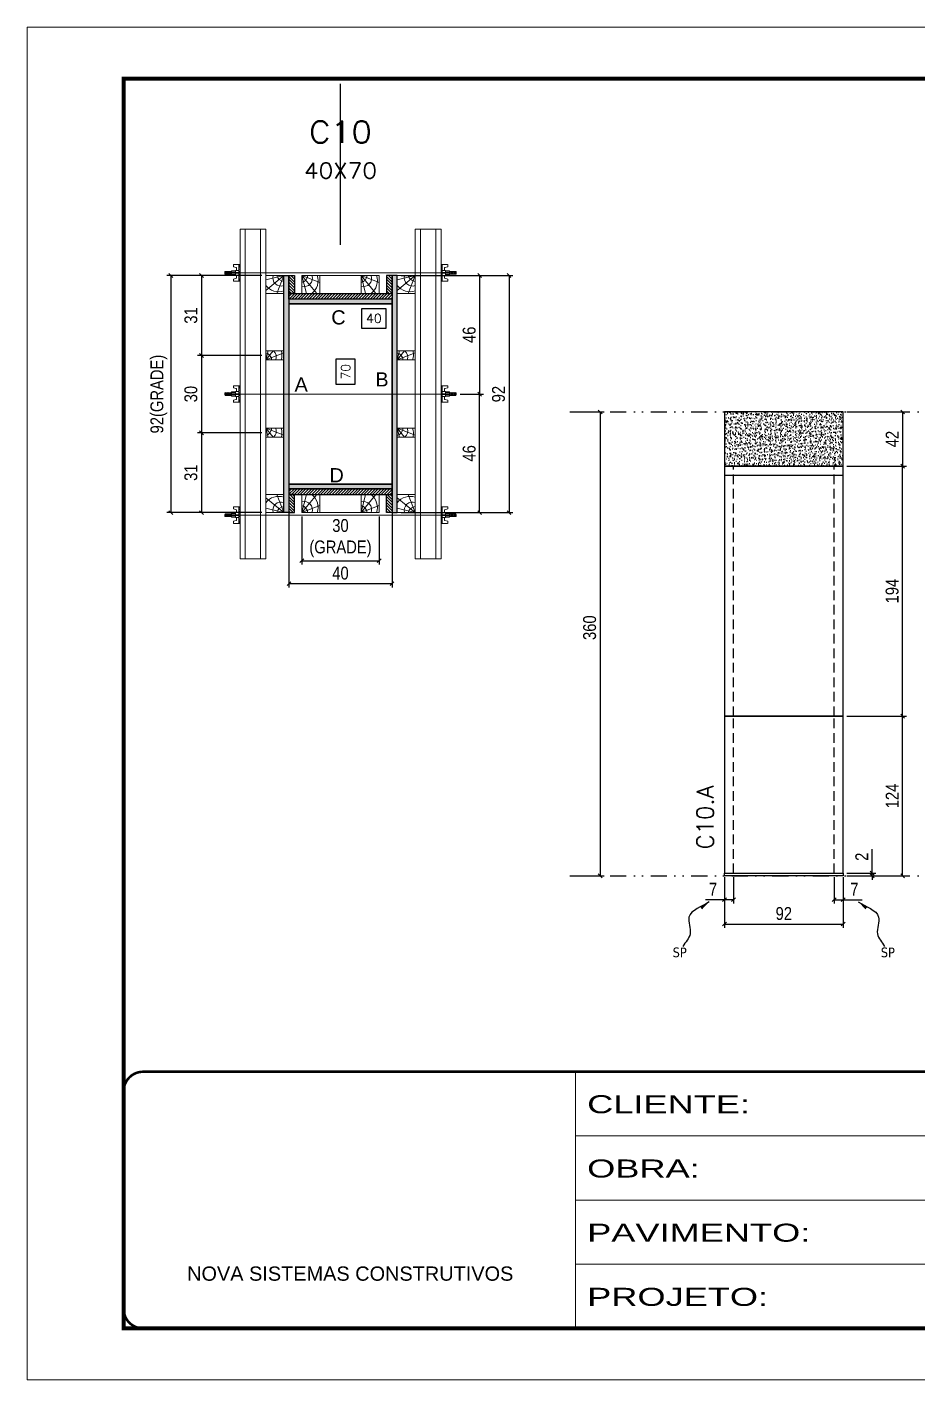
# Model space of a CAD drawing. Extents: x 2949 to 9203, y -16089 to 12527.
# Drawn here: x 2949 to 3640, y 1140 to 2190 of the extents above; entities that cross this region are included whole.
import ezdxf
from ezdxf.enums import TextEntityAlignment as Align

# ---------------------------------------------------------------- set-up
doc = ezdxf.new("R2010")
doc.units = 0
for name, pattern in [('CONTINUO', [0]), ('DASHED', [0.75, 0.5, -0.25]), ('DIVIDE2', [0.625, 0.25, -0.125, 0, -0.125, 0, -0.125]), ('HIDDEN', [0.375, 0.25, -0.125])]:
    doc.linetypes.add(name, pattern=pattern)
for name, color, linetype in [('CHAPA', 1, 'Continuous'), ('COTA', 241, 'Continuous'), ('cotas', 4, 'Continuous'), ('MEIO_PONT', 93, 'Continuous'), ('Nível', 160, 'Continuous'), ('Painéis', 200, 'Continuous'), ('SARR_2.2x7', 40, 'Continuous'), ('SARRAFO', 251, 'Continuous'), ('Sarrafo de Pressão', 42, 'HIDDEN'), ('texto', 7, 'Continuous'), ('Texto de Titulo', 7, 'Continuous'), ('Texto Qtd Sarr', 242, 'Continuous'), ('TEXTO_GERAL', 7, 'Continuous')]:
    doc.layers.add(name, color=color, linetype=linetype)
for name, color, linetype, lineweight in [('Folhas', 255, 'Continuous', 9), ('Hachura', 251, 'Continuous', 9), ('Madeira', 126, 'Continuous', 18), ('Perfil Metálico', 224, 'Continuous', 18), ('SARRAFO DE PRESSAO', 251, 'DASHED', 9), ('Texto Seção', 7, 'Continuous', 15)]:
    doc.layers.add(name, color=color, linetype=linetype, lineweight=lineweight)
doc.styles.add('ARIAL', font='arial.ttf')
doc.styles.add('COTA TECNICA', font='techl___.ttf', dxfattribs={"height": 10})
doc.styles.add('COTA TECNICA 2X', font='techl___.ttf', dxfattribs={"height": 10})
doc.styles.add('COTA TECNICA-50', font='techl___.ttf', dxfattribs={"height": 10})
doc.styles.add('REGUA-120', font='ROMANS.shx', dxfattribs={"height": 15})
doc.styles.add('ROMANS', font='romans.shx')
doc.styles.get("Standard").update_dxf_attribs({"font": 'arial.ttf'})
doc.styles.add('Tecnologia', font='')
doc.styles.get('Tecnologia').set_extended_font_data('Forgotten Futurist')
doc.dimstyles.new('COTA PAINEL-50', dxfattribs={"dimtxt": 10, "dimasz": 3, "dimexe": 3, "dimexo": 3, "dimgap": 3, "dimtad": 1, "dimdec": 1, "dimzin": 12, "dimdsep": 46, "dimtxsty": 'COTA TECNICA-50', "dimblk1": 'OBLIQUE', "dimblk2": 'OBLIQUE', "dimsah": 1, "dimcen": 0.9, "dimclrd": 4, "dimclre": 4, "dimclrt": 240, "dimadec": 1, "dimazin": 3, "dimtfac": 1, "dimtdec": 1, "dimtmove": 0, "dimatfit": 3, "dimfxl": 1, "dimtolj": 1, "dimtzin": 12, "dimarcsym": 0})
doc.dimstyles.new('PAINEL', dxfattribs={"dimtxt": 10, "dimasz": 3, "dimexe": 3, "dimexo": 3, "dimgap": 3, "dimtad": 1, "dimdec": 1, "dimzin": 12, "dimdsep": 46, "dimtxsty": 'COTA TECNICA', "dimblk1": 'OBLIQUE', "dimblk2": 'OBLIQUE', "dimsah": 1, "dimcen": 0.9, "dimclrd": 4, "dimclre": 4, "dimclrt": 240, "dimadec": 1, "dimazin": 3, "dimtfac": 1, "dimtdec": 1, "dimtmove": 0, "dimatfit": 3, "dimfxl": 1, "dimtolj": 1, "dimtzin": 12, "dimarcsym": 0})
doc.dimstyles.new('SECAO PILAR', dxfattribs={"dimtxt": 10, "dimasz": 3, "dimexe": 3, "dimexo": 3, "dimgap": 3, "dimtad": 1, "dimdec": 1, "dimlfac": 0.5, "dimzin": 12, "dimdsep": 46, "dimtxsty": 'COTA TECNICA 2X', "dimblk1": 'OBLIQUE', "dimblk2": 'OBLIQUE', "dimsah": 1, "dimcen": 0.9, "dimclrd": 256, "dimclre": 256, "dimclrt": 256, "dimadec": 1, "dimazin": 3, "dimtfac": 1, "dimtdec": 1, "dimtmove": 0, "dimatfit": 3, "dimfxl": 1, "dimtolj": 1, "dimtzin": 12, "dimarcsym": 0})
doc.dimstyles.new('SECÇÃO 2', dxfattribs={"dimtxt": 7, "dimasz": 6, "dimexe": 0.18, "dimexo": 2, "dimgap": -4, "dimtad": 3, "dimdec": 1, "dimlfac": 0.5, "dimzin": 12, "dimdsep": 46, "dimtxsty": 'ROMANS', "dimblk": 'ARCHTICK', "dimcen": 0.09, "dimse1": 1, "dimse2": 1, "dimsd1": 1, "dimsd2": 1, "dimclrd": 180, "dimclre": 5, "dimclrt": 1, "dimadec": 0, "dimazin": 3, "dimtfac": 1, "dimtdec": 1, "dimtofl": 0, "dimtmove": 0, "dimatfit": 3, "dimldrblk": 'ARCHTICK', "dimfxl": 1, "dimtolj": 1, "dimtzin": 0, "dimarcsym": 0})
doc.dimstyles.get("Standard").update_dxf_attribs({"dimtxt": 0.18, "dimasz": 0.18, "dimexe": 0.18, "dimexo": 0.0625, "dimgap": 0.09, "dimtad": 0, "dimtih": 1, "dimtoh": 1, "dimdec": 4, "dimzin": 0, "dimdsep": 46, "dimtxsty": 'Standard', "dimcen": 0.09, "dimadec": 0, "dimazin": 0, "dimtfac": 1, "dimtdec": 4, "dimtofl": 0, "dimtmove": 0, "dimatfit": 3, "dimfxl": 1, "dimtolj": 1, "dimtzin": 0, "dimarcsym": 0})

# ---------------------------------------------------------------- blocks, each defined once
blk = doc.blocks.new('9999999999')
at = {"color": 30, "linetype": 'CONTINUO'}
for p, q in [((98564.6, 34230.2), (98564.6, 34429.4)), ((98564.6, 34379.6), (99584, 34379.6)), ((98564.6, 34329.8), (99488, 34329.8)), ((98564.6, 34280), (99488, 34280))]:
    blk.add_line(p, q, dxfattribs=at)
at = {"color": 30, "linetype": 'CONTINUO', "const_width": 2}
blk.add_lwpolyline([(99584, 34230.2), (99584, 34414.4, 0.414214), (99569, 34429.4), (98229, 34429.4, 0.414214), (98214, 34414.4), (98214, 34245.2, 0.414214), (98229, 34230.2), (99584, 34230.2)], format="xyb", dxfattribs=at)
at = {"layer": 'Folhas'}
blk.add_lwpolyline([(98139, 34190.2), (99624, 34190.2), (99624, 35240.2), (98139, 35240.2)], close=True, dxfattribs=at)
at = {"layer": 'Folhas', "color": 30, "const_width": 3}
blk.add_lwpolyline([(98214, 34230.2), (99584, 34230.2), (99584, 35200.2), (98214, 35200.2)], close=True, dxfattribs=at)
at = {"color": 7, "linetype": 'Continuous', "ltscale": 5, "style": 'ARIAL'}
blk.add_text('NOVA SISTEMAS CONSTRUTIVOS', height=11.059, dxfattribs=at).set_placement((98263.2, 34267.2))
at = {"layer": 'Folhas', "color": 7, "style": 'Tecnologia', "width": 1.5}
for s, p in [('CLIENTE:', (98573.7, 34397.2)), ('OBRA:', (98573.7, 34347.3)), ('PAVIMENTO:', (98573.7, 34297.5)), ('PROJETO:', (98573.7, 34247.7))]:
    blk.add_text(s, height=14, dxfattribs=at).set_placement(p)
blk = doc.blocks.new('*D1352')
at = {"layer": 'COTA', "color": 180, "lineweight": -2, "transparency": 16777216}
for p, q in [((3203.8, 1931.8), (3188.8, 1931.8)), ((3188.8, 1931.8), (3188.8, 1912.4)), ((3203.8, 1912.4), (3203.8, 1931.8)), ((3188.8, 1912.4), (3203.8, 1912.4))]:
    blk.add_line(p, q, dxfattribs=at)
at = {"layer": 'Defpoints', "color": 0, "transparency": 16777216}
for p in [(3152.3, 1974.7), (3152.3, 1834.7), (3207.8, 1834.7)]:
    blk.add_point(p, dxfattribs=at)
at = {"layer": 'COTA', "color": 1, "transparency": 16777216, "insert": (3196.3, 1922.1), "char_height": 7, "attachment_point": 5, "rotation": 90, "style": 'ROMANS'}
blk.add_mtext('\\A1;70', dxfattribs=at)
blk = doc.blocks.new('_ArchTick')
at = {"color": 0, "linetype": 'ByBlock', "const_width": 0.15}
blk.add_lwpolyline([(-0.5, -0.5), (0.5, 0.5)], dxfattribs=at)
blk = doc.blocks.new('_Oblique')
at = {"color": 0, "linetype": 'ByBlock', "lineweight": -2}
blk.add_line((-0.5, -0.5), (0.5, 0.5), dxfattribs=at)
blk = doc.blocks.new('*D1353')
at = {"layer": 'COTA', "lineweight": -2, "transparency": 16777216}
for p, q in [((3239.3, 1996.7), (3326.1, 1996.7)), ((3323.1, 1996.7), (3323.1, 1812.7)), ((3239.3, 1812.7), (3326.1, 1812.7))]:
    blk.add_line(p, q, dxfattribs=at)
at = {"layer": 'Defpoints', "color": 0, "transparency": 16777216}
for p in [(3236.3, 1996.7), (3236.3, 1812.7), (3323.1, 1812.7)]:
    blk.add_point(p, dxfattribs=at)
at = {"layer": 'COTA', "lineweight": -2, "transparency": 16777216, "xscale": 3, "yscale": 3, "zscale": 3}
for p, rotation in [((3323.1, 1996.7), 90), ((3323.1, 1812.7), 270)]:
    blk.add_blockref('_Oblique', p, dxfattribs=dict(at, rotation=rotation))
at = {"layer": 'COTA', "transparency": 16777216, "insert": (3315, 1904.7), "char_height": 10, "attachment_point": 5, "rotation": 90, "style": 'COTA TECNICA 2X'}
blk.add_mtext('\\A1;92', dxfattribs=at)
blk = doc.blocks.new('*D1354')
at = {"layer": 'COTA', "lineweight": -2, "transparency": 16777216}
for p, q in [((3273.3, 1996.7), (3303.3, 1996.7)), ((3300.3, 1996.7), (3300.3, 1904.7)), ((3285.1, 1904.7), (3303.3, 1904.7))]:
    blk.add_line(p, q, dxfattribs=at)
at = {"layer": 'Defpoints', "color": 0, "transparency": 16777216}
for p in [(3270.3, 1996.7), (3282.1, 1904.7), (3300.3, 1904.7)]:
    blk.add_point(p, dxfattribs=at)
at = {"layer": 'COTA', "lineweight": -2, "transparency": 16777216, "xscale": 3, "yscale": 3, "zscale": 3}
for p, rotation in [((3300.3, 1996.7), 90), ((3300.3, 1904.7), 270)]:
    blk.add_blockref('_Oblique', p, dxfattribs=dict(at, rotation=rotation))
at = {"layer": 'COTA', "transparency": 16777216, "insert": (3292.2, 1950.7), "char_height": 10, "attachment_point": 5, "rotation": 90, "style": 'COTA TECNICA 2X'}
blk.add_mtext('\\A1;46', dxfattribs=at)
blk = doc.blocks.new('*D1355')
at = {"layer": 'COTA', "lineweight": -2, "transparency": 16777216}
for p, q in [((3285.1, 1904.7), (3303.3, 1904.7)), ((3300.3, 1812.7), (3300.3, 1904.7)), ((3273.3, 1812.7), (3303.3, 1812.7))]:
    blk.add_line(p, q, dxfattribs=at)
at = {"layer": 'Defpoints', "color": 0, "transparency": 16777216}
for p in [(3282.1, 1904.7), (3300.3, 1904.7), (3270.3, 1812.7)]:
    blk.add_point(p, dxfattribs=at)
at = {"layer": 'COTA', "lineweight": -2, "transparency": 16777216, "xscale": 3, "yscale": 3, "zscale": 3}
for p, rotation in [((3300.3, 1904.7), 90), ((3300.3, 1812.7), 270)]:
    blk.add_blockref('_Oblique', p, dxfattribs=dict(at, rotation=rotation))
at = {"layer": 'COTA', "transparency": 16777216, "insert": (3292.2, 1858.7), "char_height": 10, "attachment_point": 5, "rotation": 90, "style": 'COTA TECNICA 2X'}
blk.add_mtext('\\A1;46', dxfattribs=at)
blk = doc.blocks.new('*D1356')
at = {"layer": 'COTA', "color": 180, "lineweight": -2, "transparency": 16777216}
for p, q in [((3227.8, 1970.9), (3208.5, 1970.9)), ((3208.5, 1970.9), (3208.5, 1955.9)), ((3227.8, 1955.9), (3227.8, 1970.9)), ((3208.5, 1955.9), (3227.8, 1955.9))]:
    blk.add_line(p, q, dxfattribs=at)
at = {"layer": 'Defpoints', "color": 0, "transparency": 16777216}
for p in [(3152.3, 1974.7), (3232.3, 1974.7), (3232.3, 1951.9)]:
    blk.add_point(p, dxfattribs=at)
at = {"layer": 'COTA', "color": 1, "transparency": 16777216, "insert": (3218.2, 1963.4), "char_height": 7, "attachment_point": 5, "style": 'ROMANS'}
blk.add_mtext('\\A1;40', dxfattribs=at)
blk = doc.blocks.new('titulo1')
at = {"layer": 'Defpoints', "color": 252, "linetype": 'HIDDEN', "ltscale": 2}
blk.add_line((0, 0), (0, 125), dxfattribs=at)
at = {"layer": 'Defpoints', "style": 'ROMANS', "oblique": 15}
blk.add_attdef('FOLHA', text='', height=10, dxfattribs=at).set_placement((0, 15.6), align=Align.MIDDLE_CENTER)
at = {"layer": 'Texto Qtd Sarr', "color": 3, "style": 'ROMANS', "oblique": 15}
for tag, height, p in [('TITULO', 17, (0, 71.4)), ('SEÇÃO', 12, (0, 41.5))]:
    blk.add_attdef(tag, text='', height=height, dxfattribs=at).set_placement(p, align=Align.MIDDLE_CENTER)
blk = doc.blocks.new('PONTALETE')
at = {"layer": 'Madeira'}
for q in [(2.71, 7), (7, 5.76), (7, 1.74)]:
    blk.add_line((0, 0), q, dxfattribs=at)
blk.add_lwpolyline([(0, 0), (7, 0), (7, 7), (0, 7)], close=True, dxfattribs=at)
for centre, radius, start, end in [((2.04, 0.06), 6.23, 37.2818, 109.0913), ((1.09, 0.9), 3.19, 343.603, 109.9847), ((-0.21, -0.78), 3.09, 14.6322, 86.0383)]:
    blk.add_arc(centre, radius, start, end, dxfattribs=at)
blk = doc.blocks.new('*D1357')
at = {"layer": 'COTA', "lineweight": -2, "transparency": 16777216}
for p, q in [((3131.3, 1996.7), (3057.6, 1996.7)), ((3060.6, 1996.7), (3060.6, 1812.7)), ((3131.3, 1812.7), (3057.6, 1812.7))]:
    blk.add_line(p, q, dxfattribs=at)
at = {"layer": 'Defpoints', "color": 0, "transparency": 16777216}
for p in [(3134.3, 1996.7), (3060.6, 1812.7), (3134.3, 1812.7)]:
    blk.add_point(p, dxfattribs=at)
at = {"layer": 'COTA', "lineweight": -2, "transparency": 16777216, "xscale": 3, "yscale": 3, "zscale": 3}
for p, rotation in [((3060.6, 1996.7), 90), ((3060.6, 1812.7), 270)]:
    blk.add_blockref('_Oblique', p, dxfattribs=dict(at, rotation=rotation))
at = {"layer": 'COTA', "transparency": 16777216, "insert": (3051.3, 1904.7), "char_height": 10, "attachment_point": 5, "rotation": 90, "style": 'COTA TECNICA 2X'}
blk.add_mtext('\\A1;92(GRADE)', dxfattribs=at)
blk = doc.blocks.new('MEIO PONTALETE')
at = {"layer": 'Madeira'}
for q in [(2.71, 7), (3.5, 2.88), (3.5, 0.87)]:
    blk.add_line((0, 0), q, dxfattribs=at)
blk.add_lwpolyline([(0, 0), (3.5, 0), (3.5, 7), (0, 7)], close=True, dxfattribs=at)
for centre, radius, start, end in [((2.04, 0.06), 6.23, 76.4499, 109.0913), ((1.09, 0.9), 3.19, 40.9063, 109.9847), ((-0.21, -0.78), 3.09, 14.6322, 86.0383)]:
    blk.add_arc(centre, radius, start, end, dxfattribs=at)
blk = doc.blocks.new('*D1358')
at = {"layer": 'COTA', "lineweight": -2, "transparency": 16777216}
for p, q in [((3131.3, 1874.7), (3081.4, 1874.7)), ((3084.4, 1874.7), (3084.4, 1812.7)), ((3131.3, 1812.7), (3081.4, 1812.7))]:
    blk.add_line(p, q, dxfattribs=at)
at = {"layer": 'Defpoints', "color": 0, "transparency": 16777216}
for p in [(3134.3, 1874.7), (3084.4, 1812.7), (3134.3, 1812.7)]:
    blk.add_point(p, dxfattribs=at)
at = {"layer": 'COTA', "lineweight": -2, "transparency": 16777216, "xscale": 3, "yscale": 3, "zscale": 3}
for p, rotation in [((3084.4, 1874.7), 90), ((3084.4, 1812.7), 270)]:
    blk.add_blockref('_Oblique', p, dxfattribs=dict(at, rotation=rotation))
at = {"layer": 'COTA', "transparency": 16777216, "insert": (3076.2, 1843.7), "char_height": 10, "attachment_point": 5, "rotation": 90, "style": 'COTA TECNICA 2X'}
blk.add_mtext('\\A1;31', dxfattribs=at)
blk = doc.blocks.new('C')
at = {"layer": 'Hachura', "color": 0}
for p, q in [((0, 3.22), (0, -3.22)), ((0.45, 3.22), (0, 3.22)), ((0.46, 3.16), (0, 3.16)), ((0.46, 3.05), (0, 3.05)), ((0.46, 2.88), (0, 2.88)), ((0, 2.75), (0, -1.16)), ((0.46, 2.65), (0, 2.65)), ((0.46, 2.23), (0, 2.23)), ((0.46, 1.51), (0, 1.51)), ((0.39, 0.49), (0.17, 0.49)), ((0.45, -3.23), (0.45, 3.22)), ((0.45, 3.22), (2.58, 3.22)), ((1.74, 0.97), (0.45, 0.97)), ((1.45, 0.1), (0.45, 0.1)), ((1.35, 1.94), (1.35, 0.96)), ((2.58, 2.39), (1.47, 2.09)), ((1.74, -0.97), (1.74, 0.97)), ((1.74, 0.97), (1.74, 0.84)), ((1.74, 0.97), (1.74, 0.84)), ((1.74, 0.84), (3.35, 0.84)), ((3.35, 0.45), (1.74, 0.45)), ((2.58, 3.22), (2.58, 2.39)), ((3.32, 0.84), (3.32, -0.84)), ((3.35, 0.84), (3.35, -0.84)), ((3.68, 0.45), (3.35, 0.45)), ((3.84, -0.52), (3.35, 0.45)), ((3.35, 0.06), (3.67, -0.57)), ((3.68, 0.45), (4.16, -0.52)), ((3.72, 0.5), (4.25, -0.57)), ((4.37, -0.55), (3.83, 0.53)), ((4.15, 0.45), (3.93, 0.45)), ((4.42, -0.52), (3.93, 0.45)), ((4.15, 0.45), (4.26, 0.45)), ((4.26, 0.45), (4.74, -0.52)), ((4.3, 0.5), (4.83, -0.57)), ((4.95, -0.55), (4.41, 0.53)), ((4.51, 0.45), (4.84, 0.45)), ((5, -0.52), (4.51, 0.45)), ((4.84, 0.45), (5.32, -0.52)), ((4.88, 0.5), (5.41, -0.57)), ((5.53, -0.55), (4.99, 0.53)), ((5.58, -0.52), (5.09, 0.45)), ((5.42, 0.45), (5.09, 0.45)), ((5.58, -0.52), (5.09, 0.45)), ((5.42, 0.45), (5.74, -0.19)), ((5.46, 0.5), (5.74, -0.07)), ((5.74, 0.19), (5.57, 0.53)), ((5.74, 0.32), (5.68, 0.45)), ((5.68, 0.45), (5.74, 0.45)), ((5.74, 0.45), (5.9, 0.29)), ((5.74, 0.45), (5.74, -0.52)), ((5.9, -0.36), (5.9, 0.29)), ((0.45, 0), (0, 0)), ((0.46, -1.52), (0, -1.52)), ((0.46, -2.23), (0, -2.23)), ((0.46, -2.65), (0, -2.65)), ((0.46, -2.88), (0, -2.88)), ((0.46, -3.05), (0, -3.05)), ((0.46, -3.16), (0, -3.16)), ((0, -3.22), (2.57, -3.22)), ((0.08, -0.48), (0.29, -0.48)), ((0.29, -0.48), (0.4, -0.48)), ((0.45, 0), (0.45, -0.97)), ((0.45, -0.16), (1.45, -0.16)), ((0.45, -0.65), (0.45, -0.32)), ((0.45, -3.23), (0.45, -0.65)), ((0.45, -0.97), (1.74, -0.97)), ((1.35, -1.94), (1.35, -0.97)), ((2.58, -2.39), (1.47, -2.1)), ((3.35, -0.32), (1.74, -0.32)), ((3.35, -0.84), (1.74, -0.84)), ((2.58, -3.23), (2.58, -2.39)), ((3.35, -0.07), (3.58, -0.52)), ((3.35, -0.52), (3.58, -0.52)), ((3.84, -0.52), (4.16, -0.52)), ((4.42, -0.52), (4.74, -0.52)), ((4.63, -0.52), (4.74, -0.52)), ((5, -0.52), (5.32, -0.52)), ((5.58, -0.52), (5.74, -0.52)), ((5.74, -0.52), (5.9, -0.36)), ((5.74, -0.52), (5.74, -0.52))]:
    blk.add_line(p, q, dxfattribs=at)
for centre, radius, start, end in [((1.52, 1.94), 0.161, 104.7436, 180), ((1.44, -0.03), 0.129, 272.695, 87.305), ((3.81, 0.39), 0.143, 25.5688, 154.4312), ((4.39, 0.39), 0.143, 25.5688, 154.4312), ((4.97, 0.39), 0.143, 25.5688, 154.4312), ((5.55, 0.39), 0.143, 25.5688, 154.4312), ((0.17, -0.37), 0.174, 221.744, 317.8592), ((1.52, -1.94), 0.161, 180, 255.2564), ((3.71, -0.4), 0.174, 222.1408, 318.256), ((4.29, -0.4), 0.174, 222.1408, 318.256), ((4.87, -0.4), 0.174, 222.1408, 318.256), ((5.45, -0.4), 0.174, 222.1408, 318.256), ((5.61, -0.4), 0.174, 317.8592, 318.256)]:
    blk.add_arc(centre, radius, start, end, dxfattribs=at)
blk = doc.blocks.new('*D1359')
at = {"layer": 'COTA', "lineweight": -2, "transparency": 16777216}
for p, q in [((3131.3, 1996.7), (3081.4, 1996.7)), ((3084.4, 1996.7), (3084.4, 1934.7)), ((3131.3, 1934.7), (3081.4, 1934.7))]:
    blk.add_line(p, q, dxfattribs=at)
at = {"layer": 'Defpoints', "color": 0, "transparency": 16777216}
for p in [(3134.3, 1996.7), (3084.4, 1934.7), (3134.3, 1934.7)]:
    blk.add_point(p, dxfattribs=at)
at = {"layer": 'COTA', "lineweight": -2, "transparency": 16777216, "xscale": 3, "yscale": 3, "zscale": 3}
for p, rotation in [((3084.4, 1996.7), 90), ((3084.4, 1934.7), 270)]:
    blk.add_blockref('_Oblique', p, dxfattribs=dict(at, rotation=rotation))
at = {"layer": 'COTA', "transparency": 16777216, "insert": (3076.2, 1965.7), "char_height": 10, "attachment_point": 5, "rotation": 90, "style": 'COTA TECNICA 2X'}
blk.add_mtext('\\A1;31', dxfattribs=at)
blk = doc.blocks.new('*D1360')
at = {"layer": 'COTA', "lineweight": -2, "transparency": 16777216}
for p, q in [((3131.3, 1934.7), (3081.4, 1934.7)), ((3084.4, 1934.7), (3084.4, 1874.7)), ((3131.3, 1874.7), (3081.4, 1874.7))]:
    blk.add_line(p, q, dxfattribs=at)
at = {"layer": 'Defpoints', "color": 0, "transparency": 16777216}
for p in [(3134.3, 1934.7), (3084.4, 1874.7), (3134.3, 1874.7)]:
    blk.add_point(p, dxfattribs=at)
at = {"layer": 'COTA', "lineweight": -2, "transparency": 16777216, "xscale": 3, "yscale": 3, "zscale": 3}
for p, rotation in [((3084.4, 1934.7), 90), ((3084.4, 1874.7), 270)]:
    blk.add_blockref('_Oblique', p, dxfattribs=dict(at, rotation=rotation))
at = {"layer": 'COTA', "transparency": 16777216, "insert": (3076.2, 1904.7), "char_height": 10, "attachment_point": 5, "rotation": 90, "style": 'COTA TECNICA 2X'}
blk.add_mtext('\\A1;30', dxfattribs=at)
blk = doc.blocks.new('*D1361')
at = {"layer": 'cotas', "color": 4, "linetype": 'ByBlock', "lineweight": -2, "transparency": 16777216}
for p, q in [((3373.2, 1890.8), (3396.9, 1890.8)), ((3393.9, 1890.8), (3393.9, 1530.8)), ((3373.2, 1530.8), (3396.9, 1530.8))]:
    blk.add_line(p, q, dxfattribs=at)
at = {"layer": 'Defpoints', "color": 0, "linetype": 'ByBlock', "transparency": 16777216}
for p in [(3370.2, 1890.8), (3370.2, 1530.8), (3393.9, 1530.8)]:
    blk.add_point(p, dxfattribs=at)
at = {"layer": 'cotas', "color": 4, "linetype": 'ByBlock', "lineweight": -2, "transparency": 16777216, "xscale": 3, "yscale": 3, "zscale": 3}
for p, rotation in [((3393.9, 1890.8), 90), ((3393.9, 1530.8), 270)]:
    blk.add_blockref('_Oblique', p, dxfattribs=dict(at, rotation=rotation))
at = {"layer": 'cotas', "color": 240, "linetype": 'ByBlock', "transparency": 16777216, "insert": (3385.7, 1723.4), "char_height": 10, "attachment_point": 5, "rotation": 90, "style": 'COTA TECNICA'}
blk.add_mtext('\\A1;360', dxfattribs=at)
blk = doc.blocks.new('*D1333')
at = {"layer": 'COTA', "color": 4, "lineweight": -2, "transparency": 16777216}
for p, q in [((3490.4, 1529.8), (3490.4, 1490.4)), ((3582.4, 1529.8), (3582.4, 1490.4)), ((3490.4, 1493.4), (3582.4, 1493.4))]:
    blk.add_line(p, q, dxfattribs=at)
at = {"layer": 'Defpoints', "color": 0, "transparency": 16777216}
for p in [(3490.4, 1532.8), (3582.4, 1532.8), (3582.4, 1493.4)]:
    blk.add_point(p, dxfattribs=at)
at = {"layer": 'COTA', "color": 4, "lineweight": -2, "transparency": 16777216, "xscale": 3, "yscale": 3, "zscale": 3, "rotation": 180}
blk.add_blockref('_Oblique', (3490.4, 1493.4), dxfattribs=at)
at = {"layer": 'COTA', "color": 4, "lineweight": -2, "transparency": 16777216, "xscale": 3, "yscale": 3, "zscale": 3}
blk.add_blockref('_Oblique', (3582.4, 1493.4), dxfattribs=at)
at = {"layer": 'COTA', "color": 240, "transparency": 16777216, "insert": (3536.4, 1501.5), "char_height": 10, "attachment_point": 5, "style": 'COTA TECNICA'}
blk.add_mtext('\\A1;92', dxfattribs=at)
blk = doc.blocks.new('*D1334')
at = {"layer": 'COTA', "color": 4, "lineweight": -2, "transparency": 16777216}
for p, q in [((3585.4, 1654.8), (3631.6, 1654.8)), ((3628.6, 1530.8), (3628.6, 1654.8)), ((3585.4, 1530.8), (3631.6, 1530.8))]:
    blk.add_line(p, q, dxfattribs=at)
at = {"layer": 'Defpoints', "color": 0, "transparency": 16777216}
for p in [(3582.4, 1654.8), (3628.6, 1654.8), (3582.4, 1530.8)]:
    blk.add_point(p, dxfattribs=at)
at = {"layer": 'COTA', "color": 4, "lineweight": -2, "transparency": 16777216, "xscale": 3, "yscale": 3, "zscale": 3}
for p, rotation in [((3628.6, 1654.8), 90), ((3628.6, 1530.8), 270)]:
    blk.add_blockref('_Oblique', p, dxfattribs=dict(at, rotation=rotation))
at = {"layer": 'COTA', "color": 240, "transparency": 16777216, "insert": (3620.5, 1592.8), "char_height": 10, "attachment_point": 5, "rotation": 90, "style": 'COTA TECNICA-50'}
blk.add_mtext('\\A1;124', dxfattribs=at)
blk = doc.blocks.new('*D1335')
at = {"layer": 'COTA', "color": 4, "lineweight": -2, "transparency": 16777216}
for p, q in [((3604.9, 1532.8), (3604.9, 1551.6)), ((3585.4, 1532.8), (3607.9, 1532.8)), ((3585.4, 1530.8), (3607.9, 1530.8)), ((3604.9, 1530.8), (3604.9, 1532.8)), ((3604.9, 1530.8), (3604.9, 1527.8))]:
    blk.add_line(p, q, dxfattribs=at)
at = {"layer": 'Defpoints', "color": 0, "transparency": 16777216}
for p in [(3582.4, 1532.8), (3582.4, 1530.8), (3604.9, 1530.8)]:
    blk.add_point(p, dxfattribs=at)
at = {"layer": 'COTA', "color": 4, "lineweight": -2, "transparency": 16777216, "xscale": 3, "yscale": 3, "zscale": 3}
for p, rotation in [((3604.9, 1532.8), 270), ((3604.9, 1530.8), 90)]:
    blk.add_blockref('_Oblique', p, dxfattribs=dict(at, rotation=rotation))
at = {"layer": 'COTA', "color": 240, "transparency": 16777216, "insert": (3596.9, 1545.6), "char_height": 10, "attachment_point": 5, "rotation": 90, "style": 'COTA TECNICA-50'}
blk.add_mtext('\\A1;2', dxfattribs=at)
blk = doc.blocks.new('*D1336')
at = {"layer": 'COTA', "color": 4, "linetype": 'ByBlock', "lineweight": -2, "transparency": 16777216}
for p, q in [((3585.4, 1848.8), (3631.6, 1848.8)), ((3628.6, 1654.8), (3628.6, 1848.8)), ((3585.4, 1654.8), (3631.6, 1654.8))]:
    blk.add_line(p, q, dxfattribs=at)
at = {"layer": 'Defpoints', "color": 0, "linetype": 'ByBlock', "transparency": 16777216}
for p in [(3582.4, 1848.8), (3628.6, 1848.8), (3582.4, 1654.8)]:
    blk.add_point(p, dxfattribs=at)
at = {"layer": 'COTA', "color": 4, "linetype": 'ByBlock', "lineweight": -2, "transparency": 16777216, "xscale": 3, "yscale": 3, "zscale": 3}
for p, rotation in [((3628.6, 1848.8), 90), ((3628.6, 1654.8), 270)]:
    blk.add_blockref('_Oblique', p, dxfattribs=dict(at, rotation=rotation))
at = {"layer": 'COTA', "color": 240, "linetype": 'ByBlock', "transparency": 16777216, "insert": (3620.5, 1751.8), "char_height": 10, "attachment_point": 5, "rotation": 90, "style": 'COTA TECNICA'}
blk.add_mtext('\\A1;194', dxfattribs=at)
blk = doc.blocks.new('*D1337')
at = {"layer": 'COTA', "color": 4, "linetype": 'ByBlock', "lineweight": -2, "transparency": 16777216}
for p, q in [((3585.4, 1890.8), (3631.6, 1890.8)), ((3628.6, 1890.8), (3628.6, 1848.8)), ((3585.4, 1848.8), (3631.6, 1848.8))]:
    blk.add_line(p, q, dxfattribs=at)
at = {"layer": 'Defpoints', "color": 0, "linetype": 'ByBlock', "transparency": 16777216}
for p in [(3582.4, 1890.8), (3582.4, 1848.8), (3628.6, 1848.8)]:
    blk.add_point(p, dxfattribs=at)
at = {"layer": 'COTA', "color": 4, "linetype": 'ByBlock', "lineweight": -2, "transparency": 16777216, "xscale": 3, "yscale": 3, "zscale": 3}
for p, rotation in [((3628.6, 1890.8), 90), ((3628.6, 1848.8), 270)]:
    blk.add_blockref('_Oblique', p, dxfattribs=dict(at, rotation=rotation))
at = {"layer": 'COTA', "color": 240, "linetype": 'ByBlock', "transparency": 16777216, "insert": (3620.5, 1869.8), "char_height": 10, "attachment_point": 5, "rotation": 90, "style": 'COTA TECNICA'}
blk.add_mtext('\\A1;42', dxfattribs=at)
blk = doc.blocks.new('*D1348')
at = {"layer": 'COTA', "color": 4, "lineweight": -2, "transparency": 16777216}
for p, q in [((3490.4, 1527.8), (3490.4, 1509.3)), ((3497.4, 1529.8), (3497.4, 1509.3)), ((3490.4, 1512.3), (3475.6, 1512.3)), ((3497.4, 1512.3), (3490.4, 1512.3))]:
    blk.add_line(p, q, dxfattribs=at)
at = {"layer": 'Defpoints', "color": 0, "transparency": 16777216}
for p in [(3490.4, 1530.8), (3497.4, 1532.8), (3490.4, 1512.3)]:
    blk.add_point(p, dxfattribs=at)
at = {"layer": 'COTA', "color": 4, "lineweight": -2, "transparency": 16777216, "xscale": 3, "yscale": 3, "zscale": 3, "rotation": 180}
blk.add_blockref('_Oblique', (3490.4, 1512.3), dxfattribs=at)
at = {"layer": 'COTA', "color": 4, "lineweight": -2, "transparency": 16777216, "xscale": 3, "yscale": 3, "zscale": 3}
blk.add_blockref('_Oblique', (3497.4, 1512.3), dxfattribs=at)
at = {"layer": 'COTA', "color": 240, "transparency": 16777216, "insert": (3481.5, 1520.4), "char_height": 10, "attachment_point": 5, "style": 'COTA TECNICA-50'}
blk.add_mtext('\\A1;7', dxfattribs=at)
blk = doc.blocks.new('*D1349')
at = {"layer": 'COTA', "color": 4, "lineweight": -2, "transparency": 16777216}
for p, q in [((3575.4, 1529.8), (3575.4, 1509.3)), ((3582.4, 1527.8), (3582.4, 1509.3)), ((3575.4, 1512.3), (3582.4, 1512.3)), ((3582.4, 1512.3), (3597.1, 1512.3))]:
    blk.add_line(p, q, dxfattribs=at)
at = {"layer": 'Defpoints', "color": 0, "transparency": 16777216}
for p in [(3575.4, 1532.8), (3582.4, 1530.8), (3582.4, 1512.3)]:
    blk.add_point(p, dxfattribs=at)
at = {"layer": 'COTA', "color": 4, "lineweight": -2, "transparency": 16777216, "xscale": 3, "yscale": 3, "zscale": 3, "rotation": 180}
blk.add_blockref('_Oblique', (3575.4, 1512.3), dxfattribs=at)
at = {"layer": 'COTA', "color": 4, "lineweight": -2, "transparency": 16777216, "xscale": 3, "yscale": 3, "zscale": 3}
blk.add_blockref('_Oblique', (3582.4, 1512.3), dxfattribs=at)
at = {"layer": 'COTA', "color": 240, "transparency": 16777216, "insert": (3591.2, 1520.4), "char_height": 10, "attachment_point": 5, "style": 'COTA TECNICA-50'}
blk.add_mtext('\\A1;7', dxfattribs=at)
blk = doc.blocks.new('*D1331')
at = {"layer": 'COTA', "lineweight": -2, "transparency": 16777216}
for p, q in [((3152.3, 1828.1), (3152.3, 1754.6)), ((3232.3, 1828.1), (3232.3, 1754.6)), ((3152.3, 1757.6), (3232.3, 1757.6))]:
    blk.add_line(p, q, dxfattribs=at)
at = {"layer": 'Defpoints', "color": 0, "transparency": 16777216}
for p in [(3152.3, 1831.1), (3232.3, 1831.1), (3232.3, 1757.6)]:
    blk.add_point(p, dxfattribs=at)
at = {"layer": 'COTA', "lineweight": -2, "transparency": 16777216, "xscale": 3, "yscale": 3, "zscale": 3, "rotation": 180}
blk.add_blockref('_Oblique', (3152.3, 1757.6), dxfattribs=at)
at = {"layer": 'COTA', "lineweight": -2, "transparency": 16777216, "xscale": 3, "yscale": 3, "zscale": 3}
blk.add_blockref('_Oblique', (3232.3, 1757.6), dxfattribs=at)
at = {"layer": 'COTA', "transparency": 16777216, "insert": (3192.3, 1765.7), "char_height": 10, "attachment_point": 5, "style": 'COTA TECNICA 2X'}
blk.add_mtext('\\A1;40', dxfattribs=at)
blk = doc.blocks.new('*D1332')
at = {"layer": 'COTA', "lineweight": -2, "transparency": 16777216}
for p, q in [((3162.3, 1809.7), (3162.3, 1772.4)), ((3222.3, 1809.7), (3222.3, 1772.4)), ((3162.3, 1775.4), (3222.3, 1775.4))]:
    blk.add_line(p, q, dxfattribs=at)
at = {"layer": 'Defpoints', "color": 0, "transparency": 16777216}
for p in [(3162.3, 1812.7), (3222.3, 1812.7), (3222.3, 1775.4)]:
    blk.add_point(p, dxfattribs=at)
at = {"layer": 'COTA', "lineweight": -2, "transparency": 16777216, "xscale": 3, "yscale": 3, "zscale": 3, "rotation": 180}
blk.add_blockref('_Oblique', (3162.3, 1775.4), dxfattribs=at)
at = {"layer": 'COTA', "lineweight": -2, "transparency": 16777216, "xscale": 3, "yscale": 3, "zscale": 3}
blk.add_blockref('_Oblique', (3222.3, 1775.4), dxfattribs=at)
at = {"layer": 'COTA', "transparency": 16777216, "insert": (3192.3, 1792.9), "char_height": 10, "attachment_point": 5, "style": 'COTA TECNICA 2X'}
blk.add_mtext('\\A1;30\\P(GRADE)', dxfattribs=at)

msp = doc.modelspace()

# ---------------------------------------------------------------- hatches: boundary and pattern name
at = {"layer": 'COTA', "linetype": 'ByBlock'}
h = msp.add_hatch(dxfattribs=at)
h.set_pattern_fill('AR-CONC', color=256, scale=0.03)
h.set_pattern_definition([(50, (-126085.4665, -23839.0456), (5.46554007, -0.47817257), [0.5715, -6.2865]), (355, (-126085.4665, -23839.0456), (-1.05730264, 5.73170536), [0.4572, -5.02921753]), (100.4514447, (-126085.011, -23839.0855), (4.40823741, 5.25353256), [0.48570026, -5.34270734]), (46.1842, (-126085.4665, -23837.5216), (8.13237123, -1.26126984), [0.85725, -9.42975]), (96.6355576, (-126084.789, -23837.627), (7.122124, 7.42278374), [0.7285507, -8.01406824]), (351.184151, (-126085.4665, -23837.522), (7.122124, 7.42278374), [0.685799, -7.54379196]), (21, (-126084.7045, -23837.9026), (4.54843174, -3.06795595), [0.5715, -6.2865]), (326, (-126084.7045, -23837.9026), (1.85406085, 5.52563898), [0.4572, -5.0292]), (71.451445, (-126084.3255, -23838.1583), (6.40249258, 2.45768307), [0.48570026, -5.34269813]), (37.5, (-126085.4665, -23839.0456), (0.092658098, 2.536651166), [0, -4.96824, 0, -5.1054, 0, -5.04825]), (7.5, (-126085.4665, -23839.0456), (2.004589875, 3.005417245), [0, -2.91084, 0, -4.85394, 0, -1.92405]), (327.5, (-126087.1658, -23839.0456), (4.067717855, -0.17186232), [0, -1.905, 0, -5.9436, 0, -7.8867]), (317.5, (-126087.9278, -23839.0456), (4.44387544, 0.76279473), [0, -2.4765, 0, -3.94716, 0, -5.6007])])
h.paths.add_polyline_path([(3582.36, 1848.84), (3582.36, 1890.84), (3490.36, 1890.84), (3490.36, 1848.84)])
at = {"layer": 'Hachura'}
h = msp.add_hatch(color=256, dxfattribs=at)
h.dxf.hatch_style = 1
h.paths.add_polyline_path([(3152.33, 1812.74), (3148.33, 1812.74), (3148.33, 1996.74), (3152.33, 1996.74)])
h = msp.add_hatch(color=256, dxfattribs=at)
h.dxf.hatch_style = 1
h.paths.add_polyline_path([(3152.33, 1812.74), (3148.33, 1812.74), (3148.33, 1996.74), (3152.33, 1996.74)])
h = msp.add_hatch(dxfattribs=at)
h.set_pattern_fill('ANSI31', color=256, scale=0.5, angle=90, style=0)
h.set_pattern_definition([(135, (-19739.0793, 11120.6886), (-1.12253202, -1.12253202), [])])
h.paths.add_polyline_path([(3152.33, 1982.74), (3156.73, 1982.74), (3156.73, 1996.74), (3152.33, 1996.74)])
h = msp.add_hatch(dxfattribs=at)
h.set_pattern_fill('ANSI31', color=256, scale=0.5, angle=90, style=0)
h.set_pattern_definition([(135, (-19697.0793, 11120.6886), (-1.12253202, -1.12253202), [])])
h.paths.add_polyline_path([(3232.33, 1982.74), (3227.93, 1982.74), (3227.93, 1996.74), (3232.33, 1996.74)])
h = msp.add_hatch(color=256, dxfattribs=at)
h.dxf.hatch_style = 1
h.paths.add_polyline_path([(3232.33, 1812.74), (3236.33, 1812.74), (3236.33, 1996.74), (3232.33, 1996.74)])
h = msp.add_hatch(color=256, dxfattribs=at)
h.dxf.hatch_style = 1
h.paths.add_polyline_path([(3232.33, 1812.74), (3236.33, 1812.74), (3236.33, 1996.74), (3232.33, 1996.74)])
h = msp.add_hatch(dxfattribs=at)
h.set_pattern_fill('ANSI31', color=256, scale=0.5, style=0)
h.set_pattern_definition([(45, (12326.2807, 24907.745), (-1.12253202, 1.12253202), [])])
h.paths.add_polyline_path([(3232.33, 1978.34), (3232.33, 1982.74), (3152.33, 1982.74), (3152.33, 1978.34)])
h = msp.add_hatch(color=256, dxfattribs=at)
h.dxf.hatch_style = 1
h.paths.add_polyline_path([(3152.33, 1978.34), (3152.33, 1974.74), (3232.33, 1974.74), (3232.33, 1978.34)])
h = msp.add_hatch(color=256, dxfattribs=at)
h.dxf.hatch_style = 1
h.paths.add_polyline_path([(3152.33, 1978.34), (3152.33, 1974.74), (3232.33, 1974.74), (3232.33, 1978.34)])
h = msp.add_hatch(color=256, dxfattribs=at)
h.dxf.hatch_style = 1
h.paths.add_polyline_path([(3152.33, 1834.74), (3152.33, 1831.14), (3232.33, 1831.14), (3232.33, 1834.74)])
h = msp.add_hatch(color=256, dxfattribs=at)
h.dxf.hatch_style = 1
h.paths.add_polyline_path([(3152.33, 1834.74), (3152.33, 1831.14), (3232.33, 1831.14), (3232.33, 1834.74)])
h = msp.add_hatch(dxfattribs=at)
h.set_pattern_fill('ANSI31', color=256, scale=0.5, style=0)
h.set_pattern_definition([(45, (12326.2807, 24933.745), (-1.12253202, 1.12253202), [])])
h.paths.add_polyline_path([(3232.33, 1831.14), (3232.33, 1826.74), (3152.33, 1826.74), (3152.33, 1831.14)])
h = msp.add_hatch(dxfattribs=at)
h.set_pattern_fill('ANSI31', color=256, scale=0.5, angle=90, style=0)
h.set_pattern_definition([(135, (-19739.0793, 11315.6886), (-1.12253202, -1.12253202), [])])
h.paths.add_polyline_path([(3152.33, 1826.74), (3156.73, 1826.74), (3156.73, 1812.74), (3152.33, 1812.74)])
h = msp.add_hatch(dxfattribs=at)
h.set_pattern_fill('ANSI31', color=256, scale=0.5, angle=90, style=0)
h.set_pattern_definition([(135, (-19697.0793, 11315.6886), (-1.12253202, -1.12253202), [])])
h.paths.add_polyline_path([(3232.33, 1826.74), (3227.93, 1826.74), (3227.93, 1812.74), (3232.33, 1812.74)])

# ---------------------------------------------------------------- linework, layer by layer
at = {"layer": 'CHAPA'}
for points in [[(3152.33, 1812.74), (3148.33, 1812.74), (3148.33, 1996.74), (3152.33, 1996.74)], [(3152.33, 1812.74), (3148.33, 1812.74), (3148.33, 1996.74), (3152.33, 1996.74)], [(3232.33, 1812.74), (3236.33, 1812.74), (3236.33, 1996.74), (3232.33, 1996.74)], [(3232.33, 1812.74), (3236.33, 1812.74), (3236.33, 1996.74), (3232.33, 1996.74)], [(3152.33, 1978.34), (3152.33, 1974.74), (3232.33, 1974.74), (3232.33, 1978.34)], [(3152.33, 1978.34), (3152.33, 1974.74), (3232.33, 1974.74), (3232.33, 1978.34)], [(3152.33, 1834.74), (3152.33, 1831.14), (3232.33, 1831.14), (3232.33, 1834.74)], [(3152.33, 1834.74), (3152.33, 1831.14), (3232.33, 1831.14), (3232.33, 1834.74)]]:
    msp.add_lwpolyline(points, close=True, dxfattribs=at)
at = {"layer": 'COTA', "linetype": 'ByBlock'}
msp.add_lwpolyline([(3490.36, 1848.84), (3582.36, 1848.84), (3582.36, 1890.84), (3490.36, 1890.84)], close=True, dxfattribs=at)
at = {"layer": 'Hachura'}
for p, q in [((3103.53, 1998.74), (3277.33, 1998.75)), ((3103.53, 1904.74), (3277.33, 1904.73)), ((3103.53, 1810.74), (3277.33, 1810.73))]:
    msp.add_line(p, q, dxfattribs=at)
at = {"layer": 'Madeira'}
for points in [[(3148.33, 1812.74), (3134.33, 1812.74), (3134.33, 1996.74), (3148.33, 1996.74)], [(3162.33, 1996.74), (3162.33, 1982.74), (3222.33, 1982.74), (3222.33, 1996.74)], [(3236.33, 1812.74), (3250.33, 1812.74), (3250.33, 1996.74), (3236.33, 1996.74)], [(3162.33, 1812.74), (3162.33, 1826.74), (3222.33, 1826.74), (3222.33, 1812.74)]]:
    msp.add_lwpolyline(points, close=True, dxfattribs=at)
at = {"layer": 'Nível', "color": 4, "linetype": 'DIVIDE2', "ltscale": 50}
for p, q in [((3370.19, 1890.84), (4380.53, 1890.84)), ((3370.19, 1530.84), (4380.53, 1530.84))]:
    msp.add_line(p, q, dxfattribs=at)
at = {"layer": 'Painéis'}
msp.add_line((3582.36, 1848.84), (3490.36, 1848.84), dxfattribs=at)
for points in [[(3232.33, 1974.74), (3152.33, 1974.74), (3152.33, 1834.74), (3232.33, 1834.74)], [(3490.36, 1654.84), (3582.36, 1654.84), (3582.36, 1848.84), (3490.36, 1848.84)], [(3490.36, 1532.84), (3582.36, 1532.84), (3582.36, 1654.84), (3490.36, 1654.84)], [(3490.36, 1532.84), (3582.36, 1532.84), (3582.36, 1530.84), (3490.36, 1530.84)]]:
    msp.add_lwpolyline(points, close=True, dxfattribs=at)
at = {"layer": 'Perfil Metálico'}
for points in [[(3114.33, 1776.74), (3134.33, 1776.74), (3134.33, 2032.74), (3114.33, 2032.74)], [(3130.33, 2032.74), (3118.33, 2032.74), (3118.33, 1776.74), (3130.33, 1776.74)], [(3270.33, 1776.74), (3250.33, 1776.74), (3250.33, 2032.74), (3270.33, 2032.74)], [(3254.33, 2032.74), (3266.33, 2032.74), (3266.33, 1776.74), (3254.33, 1776.74)]]:
    msp.add_lwpolyline(points, close=True, dxfattribs=at)
at = {"layer": 'SARR_2.2x7'}
msp.add_line((3490.36, 1841.84), (3582.36, 1841.84), dxfattribs=at)
at = {"layer": 'SARRAFO'}
for points in [[(3156.73, 1996.74), (3156.73, 1982.74), (3152.33, 1982.74), (3152.33, 1996.74)], [(3227.93, 1996.74), (3227.93, 1982.74), (3232.33, 1982.74), (3232.33, 1996.74)], [(3152.33, 1982.74), (3232.33, 1982.74), (3232.33, 1978.34), (3152.33, 1978.34)], [(3152.33, 1826.74), (3232.33, 1826.74), (3232.33, 1831.14), (3152.33, 1831.14)], [(3156.73, 1812.74), (3156.73, 1826.74), (3152.33, 1826.74), (3152.33, 1812.74)], [(3227.93, 1812.74), (3227.93, 1826.74), (3232.33, 1826.74), (3232.33, 1812.74)]]:
    msp.add_lwpolyline(points, close=True, dxfattribs=at)
at = {"layer": 'Sarrafo de Pressão', "ltscale": 30}
for p, q in [((3497.36, 1654.84), (3497.36, 1848.84)), ((3575.36, 1654.84), (3575.36, 1848.84)), ((3497.36, 1532.84), (3497.36, 1654.84)), ((3575.36, 1532.84), (3575.36, 1654.84))]:
    msp.add_line(p, q, dxfattribs=at)

# ---------------------------------------------------------------- block references
at = {"layer": 'Hachura', "linetype": 'Continuous', "yscale": 2, "zscale": 2, "rotation": 180}
for p, xscale in [((3114.33, 1998.74), 2), ((3270.33, 1998.74), -2)]:
    msp.add_blockref('C', p, dxfattribs=dict(at, xscale=xscale))
at = {"layer": 'Hachura', "linetype": 'Continuous', "yscale": 2, "zscale": 2}
for p, xscale in [((3114.33, 1904.74), -2), ((3270.33, 1904.74), 2), ((3114.33, 1810.74), -2), ((3270.33, 1810.74), 2)]:
    msp.add_blockref('C', p, dxfattribs=dict(at, xscale=xscale))
at = {"layer": 'MEIO_PONT'}
for name, p, xscale, yscale, zscale, rotation in [('PONTALETE', (3148.33, 1996.74), 2, 2, 2, 180), ('PONTALETE', (3162.33, 1996.74), 2, 2, 2, 270), ('PONTALETE', (3208.33, 1996.74), 2, 2, 2, 270), ('PONTALETE', (3250.33, 1996.74), 2, 2, 2, 180), ('MEIO PONTALETE', (3134.33, 1931.24), -1.999999997962732, 1.999999997962732, 1.999999997962732, 270), ('MEIO PONTALETE', (3236.33, 1931.24), -1.999999997962732, 1.999999997962732, 1.999999997962732, 270), ('MEIO PONTALETE', (3134.33, 1878.24), 1.999999997962732, 1.999999997962732, 1.999999997962732, 270), ('MEIO PONTALETE', (3236.33, 1878.24), 1.999999997962732, 1.999999997962732, 1.999999997962732, 270), ('PONTALETE', (3162.33, 1812.74), -2, 2, 2, 270), ('PONTALETE', (3208.33, 1812.74), -2, 2, 2, 270)]:
    msp.add_blockref(name, p, dxfattribs=dict(at, xscale=xscale, yscale=yscale, zscale=zscale, rotation=rotation))
at = {"layer": 'MEIO_PONT', "xscale": -2, "yscale": 2, "zscale": 2}
for p in [(3148.33, 1812.74), (3250.33, 1812.74)]:
    msp.add_blockref('PONTALETE', p, dxfattribs=at)
at = {"layer": 'SARRAFO DE PRESSAO', "color": 6, "linetype": 'ByBlock'}
msp.add_blockref('9999999999', (-95189.94, -33050.65), dxfattribs=at)
at = {"layer": 'Texto Seção'}
ref = msp.add_blockref('titulo1', (3192.33, 2020.61), dxfattribs=at)
ref.add_attrib('TITULO', 'C10', dxfattribs={"layer": 'Texto de Titulo', "color": 7, "height": 17, "style": 'ROMANS', "width": 1.1}).set_placement((3192.33, 2108.11), align=Align.MIDDLE_CENTER)
ref.add_attrib('SEÇÃO', '40X70', dxfattribs={"layer": 'Texto de Titulo', "color": 7, "height": 12, "style": 'ROMANS', "width": 1.1}).set_placement((3192.33, 2078.11), align=Align.MIDDLE_CENTER)

# ---------------------------------------------------------------- texts
at = {"layer": 'texto', "color": 0, "char_height": 7.5, "attachment_point": 5}
for insert in [(3455.59, 1471.35), (3617.14, 1471.35)]:
    msp.add_mtext('{\\fTahoma|b0|i0|c0|p34;\\C4;SP}', dxfattribs=dict(at, insert=insert))
at = {"layer": 'Texto Seção', "insert": (3481.82, 1551.31), "char_height": 13, "width": 285.3299, "attachment_point": 7, "rotation": 90, "style": 'REGUA-120'}
msp.add_mtext('C10.A', dxfattribs=at)
at = {"layer": 'TEXTO_GERAL', "style": 'ARIAL'}
for s, p in [('C', (3190.74, 1964.24)), ('B', (3224.5, 1916.1)), ('A', (3161.79, 1912.18)), ('D', (3189.33, 1841.74))]:
    msp.add_text(s, height=11, dxfattribs=at).set_placement(p, align=Align.MIDDLE_CENTER)

# ---------------------------------------------------------------- dimensions: what is measured, and where the dimension line sits
at = {"layer": 'COTA'}
dim = msp.add_linear_dim(base=(3060.55, 1812.74), p1=(3134.33, 1996.74), p2=(3134.33, 1812.74), angle=270, text='<>(GRADE)', dimstyle='SECAO PILAR', dxfattribs=at)
dim.commit()
dim.dimension.update_dxf_attribs({"geometry": '*D1357', "text_midpoint": (3051.33, 1904.74)})
for base, p1, p2, angle, dimstyle, picture, middle in [((3084.39, 1934.74), (3134.33, 1996.74), (3134.33, 1934.74), 270, 'SECAO PILAR', '*D1359', (3076.17, 1965.74)), ((3323.1, 1812.74), (3236.33, 1996.74), (3236.33, 1812.74), 270, 'SECAO PILAR', '*D1353', (3315.02, 1904.74)), ((3300.33, 1904.74), (3270.33, 1996.74), (3282.13, 1904.74), 270, 'SECAO PILAR', '*D1354', (3292.23, 1950.74)), ((3084.39, 1874.74), (3134.33, 1934.74), (3134.33, 1874.74), 270, 'SECAO PILAR', '*D1360', (3076.17, 1904.74)), ((3300.33, 1904.74), (3270.33, 1812.74), (3282.13, 1904.74), 90, 'SECAO PILAR', '*D1355', (3292.23, 1858.74)), ((3084.39, 1812.74), (3134.33, 1874.74), (3134.33, 1812.74), 270, 'SECAO PILAR', '*D1358', (3076.17, 1843.74)), ((3628.6, 1654.84), (3582.36, 1530.84), (3582.36, 1654.84), 90, 'COTA PAINEL-50', '*D1334', (3620.53, 1592.84)), ((3490.36, 1512.33), (3497.36, 1532.84), (3490.36, 1530.84), 180, 'COTA PAINEL-50', '*D1348', (3481.5, 1520.4))]:
    dim = msp.add_linear_dim(base=base, p1=p1, p2=p2, angle=angle, dimstyle=dimstyle, dxfattribs=at)
    dim.commit()
    dim.dimension.update_dxf_attribs({"geometry": picture, "text_midpoint": middle})
for base, p1, p2, angle, dimstyle, picture, middle in [((3207.84, 1834.74), (3152.33, 1974.74), (3152.33, 1834.74), 270, 'SECÇÃO 2', '*D1352', (3207.84, 1922.11)), ((3604.89, 1530.84), (3582.36, 1532.84), (3582.36, 1530.84), 90, 'COTA PAINEL-50', '*D1335', (3604.89, 1545.59))]:
    dim = msp.add_linear_dim(base=base, p1=p1, p2=p2, angle=angle, dimstyle=dimstyle, dxfattribs=at)
    dim.commit()
    dim.dimension.update_dxf_attribs({"geometry": picture, "text_midpoint": middle, "dimtype": 160})
dim = msp.add_linear_dim(base=(3232.33, 1951.94), p1=(3152.33, 1974.74), p2=(3232.33, 1974.74), dimstyle='SECÇÃO 2', dxfattribs=at)
dim.commit()
dim.dimension.update_dxf_attribs({"geometry": '*D1356', "text_midpoint": (3218.16, 1951.94), "dimtype": 160})
at = {"layer": 'COTA', "linetype": 'ByBlock'}
dim = msp.add_linear_dim(base=(3628.6, 1848.84), p1=(3582.36, 1890.84), p2=(3582.36, 1848.84), angle=90, dimstyle='PAINEL', dxfattribs=at)
dim.commit()
dim.dimension.update_dxf_attribs({"geometry": '*D1337', "text_midpoint": (3620.53, 1869.84)})
dim = msp.add_linear_dim(base=(3628.6, 1848.84), p1=(3582.36, 1654.84), p2=(3582.36, 1848.84), angle=90, dimstyle='PAINEL', override={"dimtmove": 1}, dxfattribs=at)
dim.commit()
dim.dimension.update_dxf_attribs({"geometry": '*D1336', "text_midpoint": (3620.5, 1751.84)})
at = {"layer": 'COTA'}
for base, p1, p2, dimstyle, picture, middle in [((3232.33, 1757.62), (3152.33, 1831.14), (3232.33, 1831.14), 'SECAO PILAR', '*D1331', (3192.33, 1765.72)), ((3582.36, 1512.33), (3575.36, 1532.84), (3582.36, 1530.84), 'COTA PAINEL-50', '*D1349', (3591.23, 1520.4))]:
    dim = msp.add_linear_dim(base=base, p1=p1, p2=p2, dimstyle=dimstyle, dxfattribs=at)
    dim.commit()
    dim.dimension.update_dxf_attribs({"geometry": picture, "text_midpoint": middle})
dim = msp.add_linear_dim(base=(3222.33, 1775.35), p1=(3162.33, 1812.74), p2=(3222.33, 1812.74), text='<>\\P(GRADE)', dimstyle='SECAO PILAR', dxfattribs=at)
dim.commit()
dim.dimension.update_dxf_attribs({"geometry": '*D1332', "text_midpoint": (3192.33, 1792.91)})
dim = msp.add_linear_dim(base=(3582.36, 1493.39), p1=(3490.36, 1532.84), p2=(3582.36, 1532.84), dimstyle='PAINEL', override={"dimarcsym": 2}, dxfattribs=at)
dim.commit()
dim.dimension.update_dxf_attribs({"geometry": '*D1333', "text_midpoint": (3536.36, 1501.48)})
at = {"layer": 'cotas', "linetype": 'ByBlock'}
dim = msp.add_linear_dim(base=(3393.91, 1530.84), p1=(3370.19, 1890.84), p2=(3370.19, 1530.84), angle=90, dimstyle='PAINEL', dxfattribs=at)
dim.commit()
dim.dimension.update_dxf_attribs({"geometry": '*D1361', "text_midpoint": (3393.91, 1723.37), "dimtype": 160})

# ---------------------------------------------------------------- leaders
at = {"layer": 'COTA', "path_type": 1}
for points in [[(3478.53, 1510.66), (3462.75, 1498.83), (3463.67, 1485.82), (3458.12, 1476.04)], [(3594.19, 1510.66), (3609.98, 1498.83), (3609.05, 1485.82), (3614.6, 1476.04)]]:
    msp.add_leader(points, dimstyle='Standard', override={"dimasz": 8}, dxfattribs=at)

doc.saveas('drawing.dxf')
